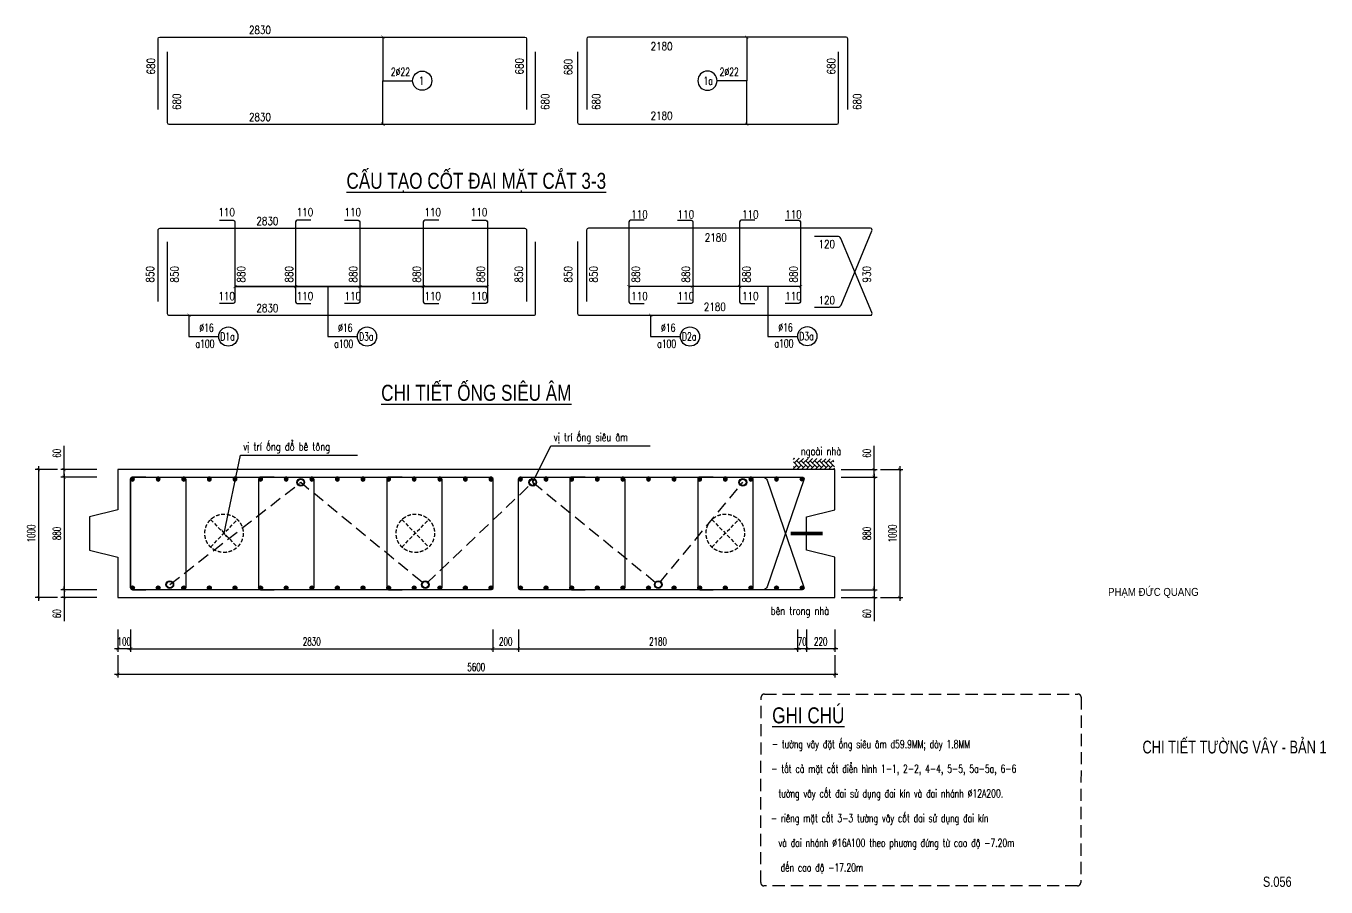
# Model space of a CAD drawing. Header units: millimetres. Extents: x -143483 to 1166745, y -1448440 to -1202244.
# Drawn here: x 15482 to 56099, y -1268249 to -1241344 of the extents above; entities that cross this region are included whole.
import ezdxf
from ezdxf.enums import TextEntityAlignment as Align

# ---------------------------------------------------------------- set-up
doc = ezdxf.new("R2010")
doc.units = ezdxf.units.MM
doc.header["$LTSCALE"] = 30
doc.header["$PDMODE"] = 3
doc.linetypes.add('DASHED', pattern=[19.05, 12.7, -6.35])
doc.layers.get('0').update_dxf_attribs({"lineweight": 9})
doc.layers.get('Defpoints').update_dxf_attribs({"lineweight": 9})
for name, color, linetype in [('0-Chu khung ten', 7, 'Continuous'), ('ccu11-Cotthep', 9, 'Continuous'), ('ccu11-Dim', 8, 'Continuous'), ('ccu11-Hatch', 8, 'Continuous'), ('ccu11-Manh', 8, 'Continuous'), ('ccu11-Text', 31, 'Continuous'), ('ccu11-Thay', 7, 'Continuous'), ('ccu11-Thep', 4, 'Continuous'), ('ccu11-Thep doc', 4, 'Continuous'), ('ccu11-Thepdai', 6, 'Continuous')]:
    doc.layers.add(name, color=color, linetype=linetype)
doc.layers.add('ccu11-Khuat', color=9, linetype='DASHED', lineweight=30)
doc.styles.add('ccu11-dim', font='vnsimli.shx', dxfattribs={"width": 0.65, "bigfont": 'bigfont.shx'})
doc.styles.add('ccu11-VnAvantH', font='VHAVAN.TTF')
doc.styles.add('ccu11-VnAvH-B', font='VHAVANB.TTF')
doc.styles.add('ccu11-vnsimli', font='vnsimli.shx', dxfattribs={"width": 0.8, "bigfont": 'vns.shx'})
doc.styles.add('ccu11-vnsimple', font='vnsimple.shx', dxfattribs={"bigfont": 'bigfont.shx'})
doc.styles.add('ccu11_simli', font='vnsimli.shx', dxfattribs={"width": 0.8})
doc.styles.add('LoGoTTAs1', font='VHARIAL.TTF')
doc.styles.add('LoGoTTAs2', font='VHAVAN.TTF')
doc.styles.add('VNARIALH', font='VHARIAL.TTF')
doc.dimstyles.new('ccu11-100', dxfattribs={"dimscale": 100, "dimtxt": 2.5, "dimasz": 1, "dimexe": 1, "dimexo": 2, "dimgap": 1, "dimtad": 1, "dimdec": 0, "dimdsep": 46, "dimtxsty": 'ccu11-dim', "dimblk": 'ARCHTICK', "dimcen": -1, "dimdle": 1, "dimclrd": 256, "dimclre": 256, "dimclrt": 3, "dimadec": 0, "dimazin": 2, "dimtfac": 0.1, "dimtdec": 0, "dimtmove": 0, "dimatfit": 1, "dimldrblk": 'ARCHTICK', "dimfxl": 0, "dimtvp": 0.833333, "dimtolj": 1, "dimtzin": 12, "dimarcsym": 0})
doc.dimstyles.new('ccu11-100x4', dxfattribs={"dimscale": 100, "dimtxt": 2.5, "dimasz": 1, "dimexe": 1, "dimexo": 2, "dimgap": 1, "dimtad": 1, "dimdec": 0, "dimlfac": 0.25, "dimdsep": 46, "dimtxsty": 'ccu11-dim', "dimblk": 'ARCHTICK', "dimcen": -1, "dimdle": 1, "dimclrd": 256, "dimclre": 256, "dimclrt": 3, "dimadec": 0, "dimazin": 2, "dimtfac": 0.1, "dimtdec": 0, "dimtmove": 0, "dimatfit": 1, "dimldrblk": 'ARCHTICK', "dimfxl": 0, "dimtvp": 0.833333, "dimtolj": 1, "dimtzin": 12, "dimarcsym": 0})

# ---------------------------------------------------------------- blocks, each defined once
blk = doc.blocks.new('_ARCHTICK')
at = {"color": 0, "linetype": 'ByBlock', "const_width": 0.15}
blk.add_lwpolyline([(-0.5, -0.5), (0.5, 0.5)], dxfattribs=at)
blk = doc.blocks.new('SHD')
at = {"layer": 'ccu11-Cotthep'}
blk.add_circle((300, 0), 300, dxfattribs=at)
at = {"layer": 'ccu11-Cotthep', "color": 31, "style": 'ccu11_simli', "width": 0.8}
blk.add_attdef('DK', text='', height=250, dxfattribs=at).set_placement((-101, 65), align=Align.BOTTOM_RIGHT)
blk.add_attdef('KH', text='', height=250, dxfattribs=at).set_placement((300, 0), align=Align.MIDDLE)
blk.add_attdef('KC', text='', height=250, dxfattribs=at).set_placement((-101, -142), align=Align.TOP_RIGHT)
blk = doc.blocks.new('MCT')
at = {"ltscale": 0.005}
for p, q in [((-0.49, 0), (0.49, 0)), ((0.35, -0.35), (-0.35, 0.35)), ((-0.35, -0.35), (0.35, 0.35)), ((0, -0.49), (0, 0.49))]:
    blk.add_line(p, q, dxfattribs=at)
blk.add_circle((0, 0), 0.492, dxfattribs=at)
blk = doc.blocks.new('*U216')
at = {"layer": 'ccu11-Thep doc', "xscale": -121.9200000001001, "yscale": 121.9200000001001, "zscale": 121.92, "rotation": 270}
blk.add_blockref('MCT', (0, 0), dxfattribs=at)
blk = doc.blocks.new('*U217')
at = {"layer": 'ccu11-Thep doc', "color": 0, "linetype": 'ByBlock', "lineweight": -2, "transparency": 16777216}
for p in [(0, 0), (800, 0), (1600, 0), (2400, 0), (3200, 0), (4000, 0), (4800, 0), (5600, 0), (6400, 0), (7200, 0), (8000, 0), (8800, 0), (9600, 0), (10400, 0), (11200, 0)]:
    blk.add_blockref('*U216', p, dxfattribs=at)
blk = doc.blocks.new('*U218')
at = {"layer": 'ccu11-Thep doc', "xscale": -121.9200000001001, "yscale": 121.9200000001001, "zscale": 121.92, "rotation": 270}
blk.add_blockref('MCT', (0, 0), dxfattribs=at)
blk = doc.blocks.new('*U219')
at = {"layer": 'ccu11-Thep doc', "color": 0, "linetype": 'ByBlock', "lineweight": -2, "transparency": 16777216}
for p in [(0, 0), (800, 0), (1600, 0), (2400, 0), (3200, 0), (4000, 0), (4800, 0), (5600, 0), (6400, 0), (7200, 0), (8000, 0), (8800, 0), (9600, 0), (10400, 0), (11200, 0)]:
    blk.add_blockref('*U218', p, dxfattribs=at)
blk = doc.blocks.new('*U220')
at = {"layer": 'ccu11-Thep doc', "xscale": -121.9200000001001, "yscale": 121.9200000001001, "zscale": 121.92, "rotation": 270}
blk.add_blockref('MCT', (0, 0), dxfattribs=at)
blk = doc.blocks.new('*U221')
at = {"layer": 'ccu11-Thep doc', "color": 0, "linetype": 'ByBlock', "lineweight": -2, "transparency": 16777216}
for p in [(0, 0), (800, 0), (1600, 0), (2400, 0), (3200, 0), (4000, 0), (4800, 0), (5600, 0), (6400, 0), (7200, 0), (8000, 0)]:
    blk.add_blockref('*U220', p, dxfattribs=at)
blk = doc.blocks.new('*U222')
at = {"layer": 'ccu11-Thep doc', "xscale": -121.9200000001001, "yscale": 121.9200000001001, "zscale": 121.92, "rotation": 270}
blk.add_blockref('MCT', (0, 0), dxfattribs=at)
blk = doc.blocks.new('*U223')
at = {"layer": 'ccu11-Thep doc', "color": 0, "linetype": 'ByBlock', "lineweight": -2, "transparency": 16777216}
for p in [(0, 0), (800, 0), (1600, 0), (2400, 0), (3200, 0), (4000, 0), (4800, 0), (5600, 0), (6400, 0), (7200, 0), (8000, 0)]:
    blk.add_blockref('*U222', p, dxfattribs=at)
blk = doc.blocks.new('*D224')
at = {"layer": 'ccu11-Dim', "linetype": 'ByBlock', "lineweight": -2, "ltscale": 30, "transparency": 16777216}
for p, q in [((16671, -1255203), (16671, -1254463)), ((17699, -1255203), (16571, -1255203)), ((17699, -1255443), (16571, -1255443)), ((16671, -1255443), (16671, -1255203)), ((16671, -1255443), (16671, -1255543))]:
    blk.add_line(p, q, dxfattribs=at)
at = {"layer": 'Defpoints', "color": 0, "linetype": 'ByBlock', "ltscale": 30, "transparency": 16777216}
for p in [(16671, -1255443), (17899, -1255203), (17899, -1255443)]:
    blk.add_point(p, dxfattribs=at)
at = {"layer": 'ccu11-Dim', "linetype": 'ByBlock', "lineweight": -2, "ltscale": 30, "transparency": 16777216, "xscale": 100, "yscale": 100, "zscale": 100}
for p, rotation in [((16671, -1255203), 270), ((16671, -1255443), 90)]:
    blk.add_blockref('_ARCHTICK', p, dxfattribs=dict(at, rotation=rotation))
at = {"layer": 'ccu11-Dim', "color": 3, "linetype": 'ByBlock', "ltscale": 30, "transparency": 16777216, "insert": (16446, -1254695), "char_height": 250, "attachment_point": 5, "rotation": 90, "style": 'ccu11-dim'}
blk.add_mtext('\\A1;60', dxfattribs=at)
blk = doc.blocks.new('*D225')
at = {"layer": 'ccu11-Dim', "linetype": 'ByBlock', "lineweight": -2, "ltscale": 30, "transparency": 16777216}
for p, q in [((17699, -1255443), (16571, -1255443)), ((16671, -1255343), (16671, -1259063)), ((17699, -1258963), (16571, -1258963))]:
    blk.add_line(p, q, dxfattribs=at)
at = {"layer": 'Defpoints', "color": 0, "linetype": 'ByBlock', "ltscale": 30, "transparency": 16777216}
for p in [(17899, -1255443), (16671, -1258963), (17899, -1258963)]:
    blk.add_point(p, dxfattribs=at)
at = {"layer": 'ccu11-Dim', "linetype": 'ByBlock', "lineweight": -2, "ltscale": 30, "transparency": 16777216, "xscale": 100, "yscale": 100, "zscale": 100}
for p, rotation in [((16671, -1255443), 90), ((16671, -1258963), 270)]:
    blk.add_blockref('_ARCHTICK', p, dxfattribs=dict(at, rotation=rotation))
at = {"layer": 'ccu11-Dim', "color": 3, "linetype": 'ByBlock', "ltscale": 30, "transparency": 16777216, "insert": (16446, -1257203), "char_height": 250, "attachment_point": 5, "rotation": 90, "style": 'ccu11-dim'}
blk.add_mtext('\\A1;880', dxfattribs=at)
blk = doc.blocks.new('*D226')
at = {"layer": 'ccu11-Dim', "linetype": 'ByBlock', "lineweight": -2, "ltscale": 30, "transparency": 16777216}
for p, q in [((17699, -1258963), (16571, -1258963)), ((16671, -1258963), (16671, -1258863)), ((16671, -1258963), (16671, -1259203)), ((17699, -1259203), (16571, -1259203)), ((16671, -1259203), (16671, -1259942))]:
    blk.add_line(p, q, dxfattribs=at)
at = {"layer": 'Defpoints', "color": 0, "linetype": 'ByBlock', "ltscale": 30, "transparency": 16777216}
for p in [(16671, -1258963), (17899, -1258963), (17899, -1259203)]:
    blk.add_point(p, dxfattribs=at)
at = {"layer": 'ccu11-Dim', "linetype": 'ByBlock', "lineweight": -2, "ltscale": 30, "transparency": 16777216, "xscale": 100, "yscale": 100, "zscale": 100}
for p, rotation in [((16671, -1258963), 270), ((16671, -1259203), 90)]:
    blk.add_blockref('_ARCHTICK', p, dxfattribs=dict(at, rotation=rotation))
at = {"layer": 'ccu11-Dim', "color": 3, "linetype": 'ByBlock', "ltscale": 30, "transparency": 16777216, "insert": (16446, -1259711), "char_height": 250, "attachment_point": 5, "rotation": 90, "style": 'ccu11-dim'}
blk.add_mtext('\\A1;60', dxfattribs=at)
blk = doc.blocks.new('*D227')
at = {"layer": 'ccu11-Dim', "linetype": 'ByBlock', "lineweight": -2, "ltscale": 30, "transparency": 16777216}
for p, q in [((16471, -1255203), (15771, -1255203)), ((15871, -1255103), (15871, -1259303)), ((16471, -1259203), (15771, -1259203))]:
    blk.add_line(p, q, dxfattribs=at)
at = {"layer": 'Defpoints', "color": 0, "linetype": 'ByBlock', "ltscale": 30, "transparency": 16777216}
for p in [(16671, -1255203), (15871, -1259203), (16671, -1259203)]:
    blk.add_point(p, dxfattribs=at)
at = {"layer": 'ccu11-Dim', "linetype": 'ByBlock', "lineweight": -2, "ltscale": 30, "transparency": 16777216, "xscale": 100, "yscale": 100, "zscale": 100}
for p, rotation in [((15871, -1255203), 90), ((15871, -1259203), 270)]:
    blk.add_blockref('_ARCHTICK', p, dxfattribs=dict(at, rotation=rotation))
at = {"layer": 'ccu11-Dim', "color": 3, "linetype": 'ByBlock', "ltscale": 30, "transparency": 16777216, "insert": (15646, -1257203), "char_height": 250, "attachment_point": 5, "rotation": 90, "style": 'ccu11-dim'}
blk.add_mtext('\\A1;1000', dxfattribs=at)
blk = doc.blocks.new('*D228')
at = {"layer": 'ccu11-Dim', "linetype": 'ByBlock', "lineweight": -2, "ltscale": 30, "transparency": 16777216}
for p, q in [((39871, -1260203), (39871, -1260903)), ((40751, -1260203), (40751, -1260903)), ((40851, -1260803), (39771, -1260803))]:
    blk.add_line(p, q, dxfattribs=at)
at = {"layer": 'Defpoints', "color": 0, "linetype": 'ByBlock', "ltscale": 30, "transparency": 16777216}
for p in [(39871, -1260003), (40751, -1260003), (39871, -1260803)]:
    blk.add_point(p, dxfattribs=at)
at = {"layer": 'ccu11-Dim', "linetype": 'ByBlock', "lineweight": -2, "ltscale": 30, "transparency": 16777216, "xscale": 100, "yscale": 100, "zscale": 100, "rotation": 180}
blk.add_blockref('_ARCHTICK', (39871, -1260803), dxfattribs=at)
at = {"layer": 'ccu11-Dim', "linetype": 'ByBlock', "lineweight": -2, "ltscale": 30, "transparency": 16777216, "xscale": 100, "yscale": 100, "zscale": 100}
blk.add_blockref('_ARCHTICK', (40751, -1260803), dxfattribs=at)
at = {"layer": 'ccu11-Dim', "color": 3, "linetype": 'ByBlock', "ltscale": 30, "transparency": 16777216, "insert": (40311, -1260578), "char_height": 250, "attachment_point": 5, "style": 'ccu11-dim'}
blk.add_mtext('\\A1;220', dxfattribs=at)
blk = doc.blocks.new('*D229')
at = {"layer": 'ccu11-Dim', "linetype": 'ByBlock', "lineweight": -2, "ltscale": 30, "transparency": 16777216}
for p, q in [((18351, -1261003), (18351, -1261703)), ((40751, -1261003), (40751, -1261703)), ((18251, -1261603), (40851, -1261603))]:
    blk.add_line(p, q, dxfattribs=at)
at = {"layer": 'Defpoints', "color": 0, "linetype": 'ByBlock', "ltscale": 30, "transparency": 16777216}
for p in [(18351, -1260803), (40751, -1260803), (40751, -1261603)]:
    blk.add_point(p, dxfattribs=at)
at = {"layer": 'ccu11-Dim', "linetype": 'ByBlock', "lineweight": -2, "ltscale": 30, "transparency": 16777216, "xscale": 100, "yscale": 100, "zscale": 100, "rotation": 180}
blk.add_blockref('_ARCHTICK', (18351, -1261603), dxfattribs=at)
at = {"layer": 'ccu11-Dim', "linetype": 'ByBlock', "lineweight": -2, "ltscale": 30, "transparency": 16777216, "xscale": 100, "yscale": 100, "zscale": 100}
blk.add_blockref('_ARCHTICK', (40751, -1261603), dxfattribs=at)
at = {"layer": 'ccu11-Dim', "color": 3, "linetype": 'ByBlock', "ltscale": 30, "transparency": 16777216, "insert": (29551, -1261378), "char_height": 250, "attachment_point": 5, "style": 'ccu11-dim'}
blk.add_mtext('\\A1;5600', dxfattribs=at)
blk = doc.blocks.new('*D230')
at = {"layer": 'ccu11-Dim', "linetype": 'ByBlock', "lineweight": -2, "ltscale": 30, "transparency": 16777216}
for p, q in [((39591, -1260203), (39591, -1260903)), ((39871, -1260203), (39871, -1260903)), ((39591, -1260803), (39491, -1260803)), ((39871, -1260803), (39591, -1260803)), ((39871, -1260803), (39971, -1260803))]:
    blk.add_line(p, q, dxfattribs=at)
at = {"layer": 'Defpoints', "color": 0, "linetype": 'ByBlock', "ltscale": 30, "transparency": 16777216}
for p in [(39591, -1260003), (39871, -1260003), (39591, -1260803)]:
    blk.add_point(p, dxfattribs=at)
at = {"layer": 'ccu11-Dim', "linetype": 'ByBlock', "lineweight": -2, "ltscale": 30, "transparency": 16777216, "xscale": 100, "yscale": 100, "zscale": 100}
blk.add_blockref('_ARCHTICK', (39591, -1260803), dxfattribs=at)
at = {"layer": 'ccu11-Dim', "linetype": 'ByBlock', "lineweight": -2, "ltscale": 30, "transparency": 16777216, "xscale": 100, "yscale": 100, "zscale": 100, "rotation": 180}
blk.add_blockref('_ARCHTICK', (39871, -1260803), dxfattribs=at)
at = {"layer": 'ccu11-Dim', "color": 3, "linetype": 'ByBlock', "ltscale": 30, "transparency": 16777216, "insert": (39731, -1260578), "char_height": 250, "attachment_point": 5, "style": 'ccu11-dim'}
blk.add_mtext('\\A1;70', dxfattribs=at)
blk = doc.blocks.new('*D231')
at = {"layer": 'ccu11-Dim', "linetype": 'ByBlock', "lineweight": -2, "ltscale": 30, "transparency": 16777216}
for p, q in [((30069, -1260203), (30069, -1260903)), ((30869, -1260203), (30869, -1260903)), ((29969, -1260803), (30969, -1260803))]:
    blk.add_line(p, q, dxfattribs=at)
at = {"layer": 'Defpoints', "color": 0, "linetype": 'ByBlock', "ltscale": 30, "transparency": 16777216}
for p in [(30069, -1260003), (30869, -1260003), (30869, -1260803)]:
    blk.add_point(p, dxfattribs=at)
at = {"layer": 'ccu11-Dim', "linetype": 'ByBlock', "lineweight": -2, "ltscale": 30, "transparency": 16777216, "xscale": 100, "yscale": 100, "zscale": 100, "rotation": 180}
blk.add_blockref('_ARCHTICK', (30069, -1260803), dxfattribs=at)
at = {"layer": 'ccu11-Dim', "linetype": 'ByBlock', "lineweight": -2, "ltscale": 30, "transparency": 16777216, "xscale": 100, "yscale": 100, "zscale": 100}
blk.add_blockref('_ARCHTICK', (30869, -1260803), dxfattribs=at)
at = {"layer": 'ccu11-Dim', "color": 3, "linetype": 'ByBlock', "ltscale": 30, "transparency": 16777216, "insert": (30469, -1260578), "char_height": 250, "attachment_point": 5, "style": 'ccu11-dim'}
blk.add_mtext('\\A1;200', dxfattribs=at)
blk = doc.blocks.new('*D232')
at = {"layer": 'ccu11-Dim', "linetype": 'ByBlock', "lineweight": -2, "ltscale": 30, "transparency": 16777216}
for p, q in [((30869, -1260203), (30869, -1260903)), ((39591, -1260203), (39591, -1260903)), ((30769, -1260803), (39691, -1260803))]:
    blk.add_line(p, q, dxfattribs=at)
at = {"layer": 'Defpoints', "color": 0, "linetype": 'ByBlock', "ltscale": 30, "transparency": 16777216}
for p in [(30869, -1260003), (39591, -1260003), (39591, -1260803)]:
    blk.add_point(p, dxfattribs=at)
at = {"layer": 'ccu11-Dim', "linetype": 'ByBlock', "lineweight": -2, "ltscale": 30, "transparency": 16777216, "xscale": 100, "yscale": 100, "zscale": 100, "rotation": 180}
blk.add_blockref('_ARCHTICK', (30869, -1260803), dxfattribs=at)
at = {"layer": 'ccu11-Dim', "linetype": 'ByBlock', "lineweight": -2, "ltscale": 30, "transparency": 16777216, "xscale": 100, "yscale": 100, "zscale": 100}
blk.add_blockref('_ARCHTICK', (39591, -1260803), dxfattribs=at)
at = {"layer": 'ccu11-Dim', "color": 3, "linetype": 'ByBlock', "ltscale": 30, "transparency": 16777216, "insert": (35230, -1260578), "char_height": 250, "attachment_point": 5, "style": 'ccu11-dim'}
blk.add_mtext('\\A1;2180', dxfattribs=at)
blk = doc.blocks.new('*D233')
at = {"layer": 'ccu11-Dim', "linetype": 'ByBlock', "lineweight": -2, "ltscale": 30, "transparency": 16777216}
for p, q in [((18751, -1260203), (18751, -1260903)), ((30069, -1260203), (30069, -1260903)), ((18651, -1260803), (30169, -1260803))]:
    blk.add_line(p, q, dxfattribs=at)
at = {"layer": 'Defpoints', "color": 0, "linetype": 'ByBlock', "ltscale": 30, "transparency": 16777216}
for p in [(18751, -1260003), (30069, -1260003), (30069, -1260803)]:
    blk.add_point(p, dxfattribs=at)
at = {"layer": 'ccu11-Dim', "linetype": 'ByBlock', "lineweight": -2, "ltscale": 30, "transparency": 16777216, "xscale": 100, "yscale": 100, "zscale": 100, "rotation": 180}
blk.add_blockref('_ARCHTICK', (18751, -1260803), dxfattribs=at)
at = {"layer": 'ccu11-Dim', "linetype": 'ByBlock', "lineweight": -2, "ltscale": 30, "transparency": 16777216, "xscale": 100, "yscale": 100, "zscale": 100}
blk.add_blockref('_ARCHTICK', (30069, -1260803), dxfattribs=at)
at = {"layer": 'ccu11-Dim', "color": 3, "linetype": 'ByBlock', "ltscale": 30, "transparency": 16777216, "insert": (24410, -1260578), "char_height": 250, "attachment_point": 5, "style": 'ccu11-dim'}
blk.add_mtext('\\A1;2830', dxfattribs=at)
blk = doc.blocks.new('*D234')
at = {"layer": 'ccu11-Dim', "linetype": 'ByBlock', "lineweight": -2, "ltscale": 30, "transparency": 16777216}
for p, q in [((18351, -1260203), (18351, -1260903)), ((18751, -1260203), (18751, -1260903)), ((18351, -1260803), (18251, -1260803)), ((18751, -1260803), (18351, -1260803)), ((18751, -1260803), (18851, -1260803))]:
    blk.add_line(p, q, dxfattribs=at)
at = {"layer": 'Defpoints', "color": 0, "linetype": 'ByBlock', "ltscale": 30, "transparency": 16777216}
for p in [(18351, -1260003), (18751, -1260003), (18351, -1260803)]:
    blk.add_point(p, dxfattribs=at)
at = {"layer": 'ccu11-Dim', "linetype": 'ByBlock', "lineweight": -2, "ltscale": 30, "transparency": 16777216, "xscale": 100, "yscale": 100, "zscale": 100}
blk.add_blockref('_ARCHTICK', (18351, -1260803), dxfattribs=at)
at = {"layer": 'ccu11-Dim', "linetype": 'ByBlock', "lineweight": -2, "ltscale": 30, "transparency": 16777216, "xscale": 100, "yscale": 100, "zscale": 100, "rotation": 180}
blk.add_blockref('_ARCHTICK', (18751, -1260803), dxfattribs=at)
at = {"layer": 'ccu11-Dim', "color": 3, "linetype": 'ByBlock', "ltscale": 30, "transparency": 16777216, "insert": (18551, -1260578), "char_height": 250, "attachment_point": 5, "style": 'ccu11-dim'}
blk.add_mtext('\\A1;100', dxfattribs=at)
blk = doc.blocks.new('*D235')
at = {"layer": 'ccu11-Dim', "linetype": 'ByBlock', "lineweight": -2, "ltscale": 30, "transparency": 16777216}
for p, q in [((41979, -1255203), (41979, -1254463)), ((40951, -1255203), (42079, -1255203)), ((40951, -1255443), (42079, -1255443)), ((41979, -1255443), (41979, -1255203)), ((41979, -1255443), (41979, -1255543))]:
    blk.add_line(p, q, dxfattribs=at)
at = {"layer": 'Defpoints', "color": 0, "linetype": 'ByBlock', "ltscale": 30, "transparency": 16777216}
for p in [(40751, -1255203), (40751, -1255443), (41979, -1255443)]:
    blk.add_point(p, dxfattribs=at)
at = {"layer": 'ccu11-Dim', "linetype": 'ByBlock', "lineweight": -2, "ltscale": 30, "transparency": 16777216, "xscale": 100, "yscale": 100, "zscale": 100}
for p, rotation in [((41979, -1255203), 270), ((41979, -1255443), 90)]:
    blk.add_blockref('_ARCHTICK', p, dxfattribs=dict(at, rotation=rotation))
at = {"layer": 'ccu11-Dim', "color": 3, "linetype": 'ByBlock', "ltscale": 30, "transparency": 16777216, "insert": (41754, -1254695), "char_height": 250, "attachment_point": 5, "rotation": 90, "style": 'ccu11-dim'}
blk.add_mtext('\\A1;60', dxfattribs=at)
blk = doc.blocks.new('*D236')
at = {"layer": 'ccu11-Dim', "linetype": 'ByBlock', "lineweight": -2, "ltscale": 30, "transparency": 16777216}
for p, q in [((40951, -1255443), (42079, -1255443)), ((41979, -1255343), (41979, -1259063)), ((40951, -1258963), (42079, -1258963))]:
    blk.add_line(p, q, dxfattribs=at)
at = {"layer": 'Defpoints', "color": 0, "linetype": 'ByBlock', "ltscale": 30, "transparency": 16777216}
for p in [(40751, -1255443), (40751, -1258963), (41979, -1258963)]:
    blk.add_point(p, dxfattribs=at)
at = {"layer": 'ccu11-Dim', "linetype": 'ByBlock', "lineweight": -2, "ltscale": 30, "transparency": 16777216, "xscale": 100, "yscale": 100, "zscale": 100}
for p, rotation in [((41979, -1255443), 90), ((41979, -1258963), 270)]:
    blk.add_blockref('_ARCHTICK', p, dxfattribs=dict(at, rotation=rotation))
at = {"layer": 'ccu11-Dim', "color": 3, "linetype": 'ByBlock', "ltscale": 30, "transparency": 16777216, "insert": (41754, -1257203), "char_height": 250, "attachment_point": 5, "rotation": 90, "style": 'ccu11-dim'}
blk.add_mtext('\\A1;880', dxfattribs=at)
blk = doc.blocks.new('*D237')
at = {"layer": 'ccu11-Dim', "linetype": 'ByBlock', "lineweight": -2, "ltscale": 30, "transparency": 16777216}
for p, q in [((40951, -1258963), (42079, -1258963)), ((41979, -1258963), (41979, -1258863)), ((41979, -1258963), (41979, -1259203)), ((40951, -1259203), (42079, -1259203)), ((41979, -1259203), (41979, -1259942))]:
    blk.add_line(p, q, dxfattribs=at)
at = {"layer": 'Defpoints', "color": 0, "linetype": 'ByBlock', "ltscale": 30, "transparency": 16777216}
for p in [(40751, -1258963), (41979, -1258963), (40751, -1259203)]:
    blk.add_point(p, dxfattribs=at)
at = {"layer": 'ccu11-Dim', "linetype": 'ByBlock', "lineweight": -2, "ltscale": 30, "transparency": 16777216, "xscale": 100, "yscale": 100, "zscale": 100}
for p, rotation in [((41979, -1258963), 270), ((41979, -1259203), 90)]:
    blk.add_blockref('_ARCHTICK', p, dxfattribs=dict(at, rotation=rotation))
at = {"layer": 'ccu11-Dim', "color": 3, "linetype": 'ByBlock', "ltscale": 30, "transparency": 16777216, "insert": (41754, -1259711), "char_height": 250, "attachment_point": 5, "rotation": 90, "style": 'ccu11-dim'}
blk.add_mtext('\\A1;60', dxfattribs=at)
blk = doc.blocks.new('*D238')
at = {"layer": 'ccu11-Dim', "linetype": 'ByBlock', "lineweight": -2, "ltscale": 30, "transparency": 16777216}
for p, q in [((42179, -1255203), (42879, -1255203)), ((42779, -1255103), (42779, -1259303)), ((42179, -1259203), (42879, -1259203))]:
    blk.add_line(p, q, dxfattribs=at)
at = {"layer": 'Defpoints', "color": 0, "linetype": 'ByBlock', "ltscale": 30, "transparency": 16777216}
for p in [(41979, -1255203), (41979, -1259203), (42779, -1259203)]:
    blk.add_point(p, dxfattribs=at)
at = {"layer": 'ccu11-Dim', "linetype": 'ByBlock', "lineweight": -2, "ltscale": 30, "transparency": 16777216, "xscale": 100, "yscale": 100, "zscale": 100}
for p, rotation in [((42779, -1255203), 90), ((42779, -1259203), 270)]:
    blk.add_blockref('_ARCHTICK', p, dxfattribs=dict(at, rotation=rotation))
at = {"layer": 'ccu11-Dim', "color": 3, "linetype": 'ByBlock', "ltscale": 30, "transparency": 16777216, "insert": (42554, -1257203), "char_height": 250, "attachment_point": 5, "rotation": 90, "style": 'ccu11-dim'}
blk.add_mtext('\\A1;1000', dxfattribs=at)
blk = doc.blocks.new('ccu11_88_tenbv')
at = {"layer": '0-Chu khung ten', "color": 31, "style": 'LoGoTTAs2', "width": 0.8}
for p in [(-8837, 8052), (-8800, 6853)]:
    blk.add_attdef('...', p, '', height=220, dxfattribs=at)
at = {"layer": '0-Chu khung ten', "color": 31}
for tag, height, style, width, p in [('1', 500, 'VNARIALH', 0.85, (-4500, 3869)), ('2', 500, 'VNARIALH', 0.85, (-4500, 2917)), ('S1-01-1', 700, 'LoGoTTAs1', 0.8, (-2250, 607)), ('1/100', 350, 'VNARIALH', 0.85, (-6750, 229))]:
    blk.add_attdef(tag, text='', height=height, dxfattribs=dict(at, style=style, width=width)).set_placement(p, align=Align.CENTER)

msp = doc.modelspace()

# ---------------------------------------------------------------- hatches: boundary and pattern name
at = {"layer": 'ccu11-Hatch', "ltscale": 10}
h = msp.add_hatch(dxfattribs=at)
h.set_pattern_fill('AR-HBONE', color=256, scale=25, angle=270, style=0)
h.set_pattern_definition([(45, (-3222392.23, 521253.51), (141.4213562, 4e-14), [300, -100]), (315, (-3222321.52, 521324.22), (141.4213562, 4e-14), [300, -100])])
h.paths.add_polyline_path([(39458.27, -1254849.96), (39458.27, -1255202.68), (40750.63, -1255202.68), (40707.77, -1254871.38)])

# ---------------------------------------------------------------- linework, layer by layer
at = {"layer": 'ccu11-Khuat', "ltscale": 0.3}
for p, q in [((21249.72, -1256766.97), (22087.95, -1257625.67)), ((21249.72, -1257625.67), (22087.95, -1256766.97)), ((27227.63, -1256766.97), (28065.86, -1257625.67)), ((27227.63, -1257625.67), (28065.86, -1256766.97)), ((36911.51, -1256766.97), (37749.74, -1257625.67)), ((36911.51, -1257625.67), (37749.74, -1256766.97))]:
    msp.add_line(p, q, dxfattribs=at)
at = {"layer": 'ccu11-Khuat', "flags": 128}
msp.add_lwpolyline([(19975.29, -1258800), (24067.48, -1255603.01), (27958.53, -1258800), (31315.84, -1255603.01), (35234.77, -1258800), (37878.79, -1255603.01)], dxfattribs=at)
at = {"layer": 'ccu11-Khuat'}
msp.add_lwpolyline([(38551.13, -1262219.48), (48350.35, -1262219.48, -0.41421356), (48450.35, -1262319.48), (48435.74, -1268112.39, -0.41421356), (48335.74, -1268212.39), (38536.52, -1268212.39, -0.41421356), (38436.52, -1268112.39), (38451.13, -1262319.48, -0.41421356)], format="xyb", close=True, dxfattribs=at)
at = {"layer": 'ccu11-Khuat', "ltscale": 0.3}
for centre in [(21668.84, -1257196.32), (27646.74, -1257196.32), (37330.63, -1257196.32)]:
    msp.add_circle(centre, 600, dxfattribs=at)
at = {"layer": 'ccu11-Thay'}
msp.add_lwpolyline([(18350.63, -1259202.68), (40750.63, -1259202.68), (40750.63, -1257942.68), (39870.86, -1257722.68), (39870.86, -1256682.68), (40750.63, -1256462.68), (40750.63, -1255202.68), (18350.63, -1255202.68), (18350.63, -1256462.68), (17470.86, -1256682.68), (17470.86, -1257722.68), (18350.63, -1257942.68)], close=True, dxfattribs=at)
at = {"layer": 'ccu11-Thay', "ltscale": 30}
for centre, radius in [((24067.48, -1255603.01), 120), ((31315.84, -1255603.01), 120), ((37878.79, -1255603.01), 120), ((24067.48, -1255603.01), 100), ((31315.84, -1255603.01), 100), ((37878.79, -1255603.01), 100), ((19975.29, -1258800), 120), ((19975.29, -1258800), 100), ((27958.53, -1258800), 120), ((27958.53, -1258800), 100), ((35234.77, -1258800), 120), ((35234.77, -1258800), 100)]:
    msp.add_circle(centre, radius, dxfattribs=at)
at = {"layer": 'ccu11-Thep', "const_width": 120}
msp.add_lwpolyline([(39370.63, -1257202.68), (40370.63, -1257202.68)], dxfattribs=at)
at = {"layer": 'ccu11-Thepdai', "linetype": 'ByBlock', "ltscale": 30}
for points in [[(19610.87, -1243954.33), (19610.87, -1241744.33, -0.41421356), (19660.87, -1241694.33), (31070.64, -1241694.33, -0.41421356), (31120.64, -1241744.33), (31120.64, -1243954.33)], [(19895.87, -1242154.33), (19895.87, -1244364.33, 0.41421356), (19945.87, -1244414.33), (31355.76, -1244414.33, 0.41421356), (31405.76, -1244364.33), (31405.76, -1242154.33)], [(32717.3, -1242154.33), (32717.3, -1244364.33, 0.41421356), (32767.3, -1244414.33), (40820.31, -1244414.33, 0.41421356), (40870.31, -1244364.33), (40870.31, -1242154.33)]]:
    msp.add_lwpolyline(points, format="xyb", dxfattribs=at)
at = {"layer": 'ccu11-Thepdai'}
for points in [[(41155.31, -1243954.33), (41155.31, -1241744.33, 0.41421356), (41105.31, -1241694.33), (33052.3, -1241694.33, 0.41421356), (33002.3, -1241744.33), (33002.3, -1243954.33)], [(19610.87, -1249957.89), (19610.87, -1247723.91, -0.41421356), (19670.87, -1247663.91), (31060.64, -1247663.91, -0.41421356), (31120.64, -1247723.91), (31120.64, -1249957.89)], [(40119.45, -1250130.18), (40839.92, -1250130.18, 0.26628921), (40951.68, -1250066.11), (41905.14, -1247746.6, 0.64209887), (41867.3, -1247663.91), (33057.58, -1247663.91, 0.41421356), (32997.58, -1247723.91), (32997.58, -1249957.89)], [(19895.87, -1248089.94), (19895.87, -1250323.91, 0.41421356), (19955.87, -1250383.91), (31345.76, -1250383.91, 0.41421356), (31405.76, -1250323.91), (31405.76, -1248089.94)], [(32717.3, -1248074.39), (32717.3, -1250323.91, 0.41421356), (32777.3, -1250383.91), (41868.28, -1250383.91, 0.65283078), (41905.11, -1250300.1), (40944.2, -1247982.92, 0.30093739), (40832.44, -1247918.85), (40119.45, -1247918.85)], [(19230.63, -1255442.68), (18810.63, -1255442.68, 0.41421356), (18750.63, -1255502.68), (18750.63, -1258902.68, 0.41421356), (18810.63, -1258962.68), (19230.63, -1258962.68)], [(30020.63, -1258962.68), (18810.63, -1258962.68, -0.41421356), (18750.63, -1258902.68), (18750.63, -1255492.68, -0.41421356), (18800.63, -1255442.68), (30020.63, -1255442.68, -0.41421356), (30070.63, -1255492.68), (30070.63, -1258912.68, -0.41421356), (30020.63, -1258962.68)], [(19990.63, -1255442.68), (20410.63, -1255442.68, -0.41421356), (20470.63, -1255502.68), (20470.63, -1258902.68, -0.41421356), (20410.63, -1258962.68), (19990.63, -1258962.68)], [(23230.63, -1255442.68), (22810.63, -1255442.68, 0.41421356), (22750.63, -1255502.68), (22750.63, -1258902.68, 0.41421356), (22810.63, -1258962.68), (23230.63, -1258962.68)], [(23990.63, -1255442.68), (24410.63, -1255442.68, -0.41421356), (24470.63, -1255502.68), (24470.63, -1258902.68, -0.41421356), (24410.63, -1258962.68), (23990.63, -1258962.68)], [(27230.63, -1255442.68), (26810.63, -1255442.68, 0.41421356), (26750.63, -1255502.68), (26750.63, -1258902.68, 0.41421356), (26810.63, -1258962.68), (27230.63, -1258962.68)], [(27990.63, -1255442.68), (28410.63, -1255442.68, -0.41421356), (28470.63, -1255502.68), (28470.63, -1258902.68, -0.41421356), (28410.63, -1258962.68), (27990.63, -1258962.68)], [(37802.43, -1255442.68), (38522.89, -1255442.68, -0.23620228), (38634.66, -1255535.43), (39788.54, -1258882.18, -0.5204497), (39732.15, -1258962.68), (30920.63, -1258962.68, -0.41421356), (30870.63, -1258912.68), (30870.63, -1255492.68, -0.41421356), (30920.63, -1255442.68), (39732.15, -1255442.68, -0.5204497), (39788.54, -1255523.18), (38634.66, -1258869.94, -0.23620228), (38522.89, -1258962.68), (37802.43, -1258962.68)], [(32950.63, -1255442.68), (32530.63, -1255442.68, 0.41421356), (32470.63, -1255502.68), (32470.63, -1258902.68, 0.41421356), (32530.63, -1258962.68), (32950.63, -1258962.68)], [(33710.63, -1255442.68), (34130.63, -1255442.68, -0.41421356), (34190.63, -1255502.68), (34190.63, -1258902.68, -0.41421356), (34130.63, -1258962.68), (33710.63, -1258962.68)], [(36950.63, -1255442.68), (36530.63, -1255442.68, 0.41421356), (36470.63, -1255502.68), (36470.63, -1258902.68, 0.41421356), (36530.63, -1258962.68), (36950.63, -1258962.68)], [(37710.63, -1255442.68), (38130.63, -1255442.68, -0.41421356), (38190.63, -1255502.68), (38190.63, -1258902.68, -0.41421356), (38130.63, -1258962.68), (37710.63, -1258962.68)]]:
    msp.add_lwpolyline(points, format="xyb", dxfattribs=at)
at = {"layer": 'ccu11-Thepdai', "flags": 128}
for points in [[(21527.07, -1247416.67), (21957.07, -1247416.67, -0.38911631), (22007.07, -1247466.67), (22007.07, -1249911.43), (22007.07, -1249963.73, -0.38911631), (21957.07, -1250013.73), (21527.07, -1250013.73)], [(24385.22, -1247416.67), (23955.22, -1247416.67, 0.38911631), (23905.22, -1247466.67), (23905.22, -1249911.43), (23905.22, -1249963.73, 0.38911631), (23955.22, -1250013.73), (24385.22, -1250013.73)], [(25431.59, -1247416.67), (25861.59, -1247416.67, -0.38911631), (25911.59, -1247466.67), (25911.59, -1249911.43), (25911.59, -1249963.73, -0.38911631), (25861.59, -1250013.73), (25431.59, -1250013.73)], [(28375.73, -1247416.67), (27945.73, -1247416.67, 0.38911631), (27895.73, -1247466.67), (27895.73, -1249911.43), (27895.73, -1249963.73, 0.38911631), (27945.73, -1250013.73), (28375.73, -1250013.73)], [(29416.06, -1247416.67), (29846.06, -1247416.67, -0.38911631), (29896.06, -1247466.67), (29896.06, -1249911.43), (29896.06, -1249963.73, -0.38911631), (29846.06, -1250013.73), (29416.06, -1250013.73)], [(34797.3, -1247416.67), (34367.3, -1247416.67, 0.38911631), (34317.3, -1247466.67), (34317.3, -1249911.43), (34317.3, -1249963.73, 0.38911631), (34367.3, -1250013.73), (34797.3, -1250013.73)], [(35837.63, -1247416.67), (36267.63, -1247416.67, -0.38911631), (36317.63, -1247466.67), (36317.63, -1249911.43), (36317.63, -1249963.73, -0.38911631), (36267.63, -1250013.73), (35837.63, -1250013.73)], [(38258, -1247416.67), (37828, -1247416.67, 0.38911631), (37778, -1247466.67), (37778, -1249911.43), (37778, -1249963.73, 0.38911631), (37828, -1250013.73), (38258, -1250013.73)], [(39198.83, -1247416.67), (39628.83, -1247416.67, -0.38911631), (39678.83, -1247466.67), (39678.83, -1249911.43), (39678.83, -1249963.73, -0.38911631), (39628.83, -1250013.73), (39198.83, -1250013.73)]]:
    msp.add_lwpolyline(points, format="xyb", dxfattribs=at)

# ---------------------------------------------------------------- block references
at = {"layer": 'ccu11-Cotthep'}
ref = msp.add_blockref('SHD', (27562.26, -1243054.33), dxfattribs=at)
ref.add_attrib('KH', '1', dxfattribs={"color": 31, "height": 250, "style": 'ccu11-vnsimple', "width": 0.7}).set_placement((27837.26, -1243054.33), align=Align.MIDDLE_CENTER)
ref.add_attrib('DK', '2`22', dxfattribs={"color": 31, "height": 250, "style": 'ccu11-vnsimple', "width": 0.7}).set_placement((27181.48, -1242979.33), align=Align.BOTTOM_CENTER)
ref = msp.add_blockref('SHD', (37072.33, -1243054.33), dxfattribs=dict(at, xscale=-1))
ref.add_attrib('KH', '1a', dxfattribs={"color": 31, "height": 250, "style": 'ccu11-vnsimple', "width": 0.7}).set_placement((36797.33, -1243054.33), align=Align.MIDDLE_CENTER)
ref.add_attrib('DK', '2`22', dxfattribs={"color": 31, "height": 250, "style": 'ccu11-vnsimple', "width": 0.7}).set_placement((37453.11, -1242979.33), align=Align.BOTTOM_CENTER)
at = {"layer": 'ccu11-Cotthep', "yscale": 100, "zscale": 100, "rotation": 180}
for p, xscale in [((22007.07, -1249487.03), 100), ((23905.22, -1249487.03), 100), ((25911.59, -1249487.03), 100), ((27895.73, -1249487.03), 100), ((34317.3, -1249487.03), -100), ((36301.43, -1249487.03), 100), ((37778, -1249487.03), -100)]:
    msp.add_blockref('_ARCHTICK', p, dxfattribs=dict(at, xscale=xscale))
at = {"layer": 'ccu11-Cotthep'}
ref = msp.add_blockref('SHD', (21502.23, -1251049.88), dxfattribs=at)
ref.add_attrib('KH', 'D1a', dxfattribs={"color": 31, "height": 250, "style": 'ccu11-vnsimple', "width": 0.7}).set_placement((21777.23, -1251049.88), align=Align.MIDDLE_CENTER)
ref.add_attrib('KC', 'a100', dxfattribs={"color": 31, "height": 250, "style": 'ccu11-vnsimple', "width": 0.7}).set_placement((21073.65, -1251149.88), align=Align.TOP_CENTER)
ref.add_attrib('DK', '`16', dxfattribs={"color": 31, "height": 250, "style": 'ccu11-vnsimple', "width": 0.7}).set_placement((21121.44, -1250974.88), align=Align.BOTTOM_CENTER)
ref = msp.add_blockref('SHD', (25837.52, -1251049.88), dxfattribs=at)
ref.add_attrib('KH', 'D3a', dxfattribs={"color": 31, "height": 250, "style": 'ccu11-vnsimple', "width": 0.7}).set_placement((26112.52, -1251049.88), align=Align.MIDDLE_CENTER)
ref.add_attrib('KC', 'a100', dxfattribs={"color": 31, "height": 250, "style": 'ccu11-vnsimple', "width": 0.7}).set_placement((25408.94, -1251149.88), align=Align.TOP_CENTER)
ref.add_attrib('DK', '`16', dxfattribs={"color": 31, "height": 250, "style": 'ccu11-vnsimple', "width": 0.7}).set_placement((25456.74, -1250974.88), align=Align.BOTTOM_CENTER)
ref = msp.add_blockref('SHD', (35927.88, -1251049.88), dxfattribs=at)
ref.add_attrib('KH', 'D2a', dxfattribs={"color": 31, "height": 250, "style": 'ccu11-vnsimple', "width": 0.7}).set_placement((36202.88, -1251049.88), align=Align.MIDDLE_CENTER)
ref.add_attrib('KC', 'a100', dxfattribs={"color": 31, "height": 250, "style": 'ccu11-vnsimple', "width": 0.7}).set_placement((35499.3, -1251149.88), align=Align.TOP_CENTER)
ref.add_attrib('DK', '`16', dxfattribs={"color": 31, "height": 250, "style": 'ccu11-vnsimple', "width": 0.7}).set_placement((35547.1, -1250974.88), align=Align.BOTTOM_CENTER)
ref = msp.add_blockref('SHD', (39592.7, -1251038.88), dxfattribs=at)
ref.add_attrib('KH', 'D3a', dxfattribs={"color": 31, "height": 250, "style": 'ccu11-vnsimple', "width": 0.7}).set_placement((39867.7, -1251038.88), align=Align.MIDDLE_CENTER)
ref.add_attrib('KC', 'a100', dxfattribs={"color": 31, "height": 250, "style": 'ccu11-vnsimple', "width": 0.7}).set_placement((39164.12, -1251138.88), align=Align.TOP_CENTER)
ref.add_attrib('DK', '`16', dxfattribs={"color": 31, "height": 250, "style": 'ccu11-vnsimple', "width": 0.7}).set_placement((39211.91, -1250963.88), align=Align.BOTTOM_CENTER)
at = {"layer": 'ccu11-Text'}
ref = msp.add_blockref('ccu11_88_tenbv', (58459.72, -1269879.11), dxfattribs=dict(at, xscale=0.9648990920163515, yscale=0.9648990920163515, zscale=0.9648990920163515))
ref.add_attrib('1', 'CHI TIÕT T¦êNG V¢Y - B¶N 1', dxfattribs={"layer": '0-Chu khung ten', "color": 1, "height": 400.4762, "style": 'ccu11-VnAvantH', "width": 0.75}).set_placement((53242.17, -1263675.88), align=Align.TOP_CENTER)
ref.add_attrib('S1-01-1', 'S.056', dxfattribs={"layer": '0-Chu khung ten', "color": 31, "height": 320.381, "style": 'ccu11-VnAvantH', "width": 0.8}).set_placement((54577.34, -1268244.82), align=Align.CENTER)
ref.add_attrib('...', 'ph¹m ®øc quang', dxfattribs={"layer": '0-Chu khung ten', "color": 1, "height": 250, "style": 'ccu11-VnAvantH', "width": 0.9}).set_placement((50705.42, -1259153.33), align=Align.CENTER)
at = {"layer": 'ccu11-Thep doc'}
for name, p in [('*U217', (18810.63, -1255502.68)), ('*U221', (30930.63, -1255502.68))]:
    msp.add_blockref(name, p, dxfattribs=at)
at = {"layer": 'ccu11-Thep doc', "xscale": 121.9200000001001, "yscale": 121.9200000001001, "zscale": 121.9200000001001, "rotation": 90.00000000000001}
for p in [(39730.98, -1255502.68), (39730.98, -1258902.68)]:
    msp.add_blockref('MCT', p, dxfattribs=at)
at = {"layer": 'ccu11-Thep doc', "xscale": -1, "rotation": 180}
for name, p in [('*U219', (18810.63, -1258902.68)), ('*U223', (30930.63, -1258902.68))]:
    msp.add_blockref(name, p, dxfattribs=at)

# ---------------------------------------------------------------- texts
at = {"layer": 'ccu11-Text'}
for s, height, style, width, p in [('2830', 250, 'ccu11-vnsimli', 0.8, (22448.23, -1241594.33)), ('2180', 250, 'ccu11-vnsimli', 0.8, (34997.78, -1242104.37)), ('2830', 250, 'ccu11-vnsimli', 0.8, (22448.23, -1244314.33)), ('2180', 250, 'ccu11-vnsimli', 0.8, (34997.78, -1244275.13)), ('110', 250, 'ccu11-vnsimli', 0.8, (21493.34, -1247287.55)), ('2830', 250, 'ccu11-vnsimli', 0.8, (22680.84, -1247563.91)), ('110', 250, 'ccu11-vnsimli', 0.8, (23942.76, -1247287.55)), ('110', 250, 'ccu11-vnsimli', 0.8, (25435.96, -1247287.55)), ('110', 250, 'ccu11-vnsimli', 0.8, (27933.26, -1247287.55)), ('110', 250, 'ccu11-vnsimli', 0.8, (29382.33, -1247287.55)), ('110', 250, 'ccu11-vnsimli', 0.8, (34392.93, -1247356.23)), ('110', 250, 'ccu11-vnsimli', 0.8, (35841.99, -1247356.23)), ('110', 250, 'ccu11-vnsimli', 0.8, (37853.64, -1247356.23)), ('110', 250, 'ccu11-vnsimli', 0.8, (39203.2, -1247356.23)), ('2180', 250, 'ccu11-vnsimli', 0.8, (36691.57, -1248079.18)), ('120', 250, 'ccu11-vnsimli', 0.8, (40244.69, -1248285.47)), ('110', 250, 'ccu11-vnsimli', 0.8, (21493.34, -1249910.94)), ('110', 250, 'ccu11-vnsimli', 0.8, (23942.76, -1249910.94)), ('110', 250, 'ccu11-vnsimli', 0.8, (25435.96, -1249910.94)), ('110', 250, 'ccu11-vnsimli', 0.8, (27933.26, -1249910.94)), ('110', 250, 'ccu11-vnsimli', 0.8, (29382.33, -1249910.94)), ('110', 250, 'ccu11-vnsimli', 0.8, (34392.93, -1249910.94)), ('110', 250, 'ccu11-vnsimli', 0.8, (35841.99, -1249910.94)), ('110', 250, 'ccu11-vnsimli', 0.8, (37853.64, -1249910.94)), ('110', 250, 'ccu11-vnsimli', 0.8, (39203.2, -1249910.94)), ('120', 250, 'ccu11-vnsimli', 0.8, (40244.69, -1250038.56)), ('2830', 250, 'ccu11-vnsimli', 0.8, (22680.84, -1250283.91)), ('2180', 250, 'ccu11-vnsimli', 0.8, (36661.33, -1250244.71)), ('vÞ trÝ èng siªu ©m', 250, 'ccu11-vnsimli', 0.75, (31968.33, -1254321.07)), ('vÞ trÝ èng ®æ bª t«ng', 250, 'ccu11-vnsimli', 0.75, (22266.92, -1254611.49)), ('%%uGHI CHó', 500, 'ccu11-VnAvH-B', 0.8, (38795.94, -1263135.88))]:
    msp.add_text(s, height=height, dxfattribs=dict(at, style=style, width=width)).set_placement(p)
at = {"layer": 'ccu11-Text', "style": 'ccu11-vnsimli', "width": 0.8}
for s, p in [('680', (19510.93, -1242858.13)), ('680', (31020.7, -1242858.13)), ('680', (32548.91, -1242885.44)), ('680', (40765.66, -1242858.13)), ('680', (20318.45, -1243968.32)), ('680', (31828.34, -1243968.32)), ('680', (33424.88, -1243968.32)), ('680', (41577.9, -1243968.32)), ('850', (19481.82, -1249359.65)), ('850', (20250.02, -1249359.65)), ('880', (22329.95, -1249359.65)), ('880', (23824.18, -1249359.65)), ('880', (25830.56, -1249359.65)), ('880', (27814.69, -1249359.65)), ('880', (29815.02, -1249359.65)), ('850', (31008.34, -1249359.65)), ('850', (32544.98, -1249359.65)), ('850', (33340.27, -1249359.65)), ('880', (34659.98, -1249359.65)), ('880', (36224.95, -1249359.65)), ('880', (38120.69, -1249359.65)), ('880', (39586.15, -1249359.65)), ('930', (41874.69, -1249359.65))]:
    msp.add_text(s, height=250, rotation=90, dxfattribs=at).set_placement(p)
at = {"layer": 'ccu11-Text', "color": 6, "style": 'ccu11-VnAvH-B', "width": 0.8}
msp.add_text('%%UcÊu t¹o cèt ®ai mÆt c¾t 3-3', height=500, dxfattribs=at).set_placement((29550.63, -1246432.44), align=Align.CENTER)
at = {"layer": 'ccu11-Text', "style": 'ccu11-VnAvH-B', "width": 0.8}
msp.add_text('%%Uchi tiÕt èng siªu ©m', height=500, dxfattribs=at).set_placement((29550.63, -1253056.56), align=Align.CENTER)
at = {"layer": 'ccu11-Text', "linetype": 'Continuous', "style": 'ccu11-vnsimli', "width": 0.75}
for s, p in [('ngoµi nhµ', (40321.46, -1254754.54)), ('bªn trong nhµ', (39663.21, -1259741.15))]:
    msp.add_text(s, height=250, dxfattribs=at).set_placement(p, align=Align.CENTER)
at = {"layer": 'ccu11-Text', "linetype": 'Continuous', "style": 'ccu11-vnsimli', "width": 0.7}
msp.add_text('- t\xadêng v©y ®Æt èng siªu ©m d59.9MM; dµy 1.8MM', height=250, dxfattribs=at).set_placement((38781.33, -1263907.59))
at = {"layer": 'ccu11-Text', "color": 2, "linetype": 'Continuous', "style": 'ccu11-vnsimli', "width": 0.7}
for s, p in [('- tÊt c¶ mÆt c¾t ®iÓn h×nh 1-1, 2-2, 4-4, 5-5, 5a-5a, 6-6', (38766.72, -1264679.3)), ('  t\xadêng v©y cèt ®ai sö dông ®ai kÝn vµ ®ai nh¸nh `12A200.', (38752.12, -1265451))]:
    msp.add_text(s, height=250, dxfattribs=at).set_placement(p)
at = {"layer": 'ccu11-Text', "color": 3, "linetype": 'Continuous', "style": 'ccu11-vnsimli', "width": 0.7}
for s, p in [('- riªng mÆt c¾t 3-3 t\xadêng v©y cèt ®ai sö dông ®ai kÝn', (38752.12, -1266222.71)), ('  vµ ®ai nh¸nh `16A100 theo ph\xad¬ng ®øng tõ cao ®é -7.20m', (38752.12, -1266994.42)), ('®Õn cao ®é -17.20m', (39059.97, -1267766.12))]:
    msp.add_text(s, height=250, dxfattribs=at).set_placement(p)

# ---------------------------------------------------------------- dimensions: what is measured, and where the dimension line sits
at = {"layer": 'ccu11-Dim', "linetype": 'ByBlock', "ltscale": 30}
for base, p1, p2, angle, picture, middle in [((16670.86, -1255442.68), (17899.26, -1255202.68), (17899.26, -1255442.68), 90, '*D224', (16670.86, -1254694.7)), ((41979.02, -1255442.68), (40750.63, -1255202.68), (40750.63, -1255442.68), 90, '*D235', (41979.02, -1254694.7)), ((16670.86, -1258962.68), (17899.26, -1259202.68), (17899.26, -1258962.68), 270, '*D226', (16670.86, -1259710.67)), ((41979.02, -1258962.68), (40750.63, -1259202.68), (40750.63, -1258962.68), 270, '*D237', (41979.02, -1259710.67))]:
    dim = msp.add_linear_dim(base=base, p1=p1, p2=p2, angle=angle, dimstyle='ccu11-100x4', dxfattribs=at)
    dim.commit()
    dim.dimension.update_dxf_attribs({"geometry": picture, "text_midpoint": middle, "dimtype": 160})
for base, p1, p2, picture, middle in [((15870.86, -1259202.68), (16670.86, -1255202.68), (16670.86, -1259202.68), '*D227', (15645.86, -1257202.68)), ((42779.02, -1259202.68), (41979.02, -1255202.68), (41979.02, -1259202.68), '*D238', (42554.02, -1257202.68))]:
    dim = msp.add_linear_dim(base=base, p1=p1, p2=p2, angle=90, dimstyle='ccu11-100x4', dxfattribs=at)
    dim.commit()
    dim.dimension.update_dxf_attribs({"geometry": picture, "text_midpoint": middle})
for base, p1, p2, picture, middle in [((16670.86, -1258962.68), (17899.26, -1255442.68), (17899.26, -1258962.68), '*D225', (16445.86, -1257202.68)), ((41979.02, -1258962.68), (40750.63, -1255442.68), (40750.63, -1258962.68), '*D236', (41754.02, -1257202.68))]:
    dim = msp.add_linear_dim(base=base, p1=p1, p2=p2, angle=90, dimstyle='ccu11-100x4', override={"dimtmove": 1}, dxfattribs=at)
    dim.commit()
    dim.dimension.update_dxf_attribs({"geometry": picture, "text_midpoint": middle})
for base, p1, p2, picture, middle in [((18350.63, -1260803.04), (18750.63, -1260003.04), (18350.63, -1260003.04), '*D234', (18550.63, -1260578.04)), ((39590.63, -1260803.04), (39870.63, -1260003.04), (39590.63, -1260003.04), '*D230', (39730.63, -1260578.04))]:
    dim = msp.add_linear_dim(base=base, p1=p1, p2=p2, dimstyle='ccu11-100x4', override={"dimtix": 1}, dxfattribs=at)
    dim.commit()
    dim.dimension.update_dxf_attribs({"geometry": picture, "text_midpoint": middle})
for base, p1, p2, picture, middle in [((30069.13, -1260803.04), (18750.63, -1260003.04), (30069.13, -1260003.04), '*D233', (24409.88, -1260578.04)), ((30869.13, -1260803.04), (30069.13, -1260003.04), (30869.13, -1260003.04), '*D231', (30469.13, -1260578.04)), ((39590.63, -1260803.04), (30869.13, -1260003.04), (39590.63, -1260003.04), '*D232', (35229.88, -1260578.04)), ((39870.63, -1260803.04), (40750.63, -1260003.04), (39870.63, -1260003.04), '*D228', (40310.63, -1260578.04)), ((40750.63, -1261603.04), (18350.63, -1260803.04), (40750.63, -1260803.04), '*D229', (29550.63, -1261378.04))]:
    dim = msp.add_linear_dim(base=base, p1=p1, p2=p2, dimstyle='ccu11-100x4', dxfattribs=at)
    dim.commit()
    dim.dimension.update_dxf_attribs({"geometry": picture, "text_midpoint": middle})

# ---------------------------------------------------------------- leaders
at = {"layer": 'ccu11-Cotthep', "linetype": 'ByBlock', "ltscale": 30}
for points in [[(26633.26, -1241694.33), (26633.26, -1243054.33), (27562.26, -1243054.33)], [(38001.33, -1241694.33), (38001.33, -1243054.33), (37072.33, -1243054.33)], [(26633.26, -1244414.33), (26633.26, -1243054.33), (27562.26, -1243054.33)], [(38001.33, -1244414.33), (38001.33, -1243054.33), (37072.33, -1243054.33)], [(22007.07, -1249487.03), (29896.06, -1249487.03)], [(29896.06, -1249487.03), (22007.07, -1249487.03)], [(39678.83, -1249487.03), (34317.3, -1249487.03)], [(20573.23, -1250383.91), (20573.23, -1251049.88), (21502.23, -1251049.88)], [(34998.88, -1250383.91), (34998.88, -1251049.88), (35927.88, -1251049.88)]]:
    msp.add_leader(points, dimstyle='ccu11-100x4', dxfattribs=at)
for points in [[(24908.41, -1249487.03), (24908.41, -1251049.88), (25837.52, -1251049.88)], [(38663.58, -1249487.03), (38663.58, -1251049.88), (39592.7, -1251049.88)]]:
    msp.add_leader(points, dimstyle='ccu11-100x4', override={"dimldrblk": 'None'}, dxfattribs=at)
at = {"layer": 'ccu11-Manh', "linetype": 'ByBlock'}
for points in [[(31315.84, -1255603.01), (31881.46, -1254461.13), (34988.32, -1254461.13)], [(21668.84, -1257196.32), (22180.05, -1254751.55), (25834.45, -1254751.55)]]:
    msp.add_leader(points, dimstyle='ccu11-100', override={"dimasz": 2, "dimgap": 1, "dimtad": 0}, dxfattribs=at)

doc.saveas('drawing.dxf')
